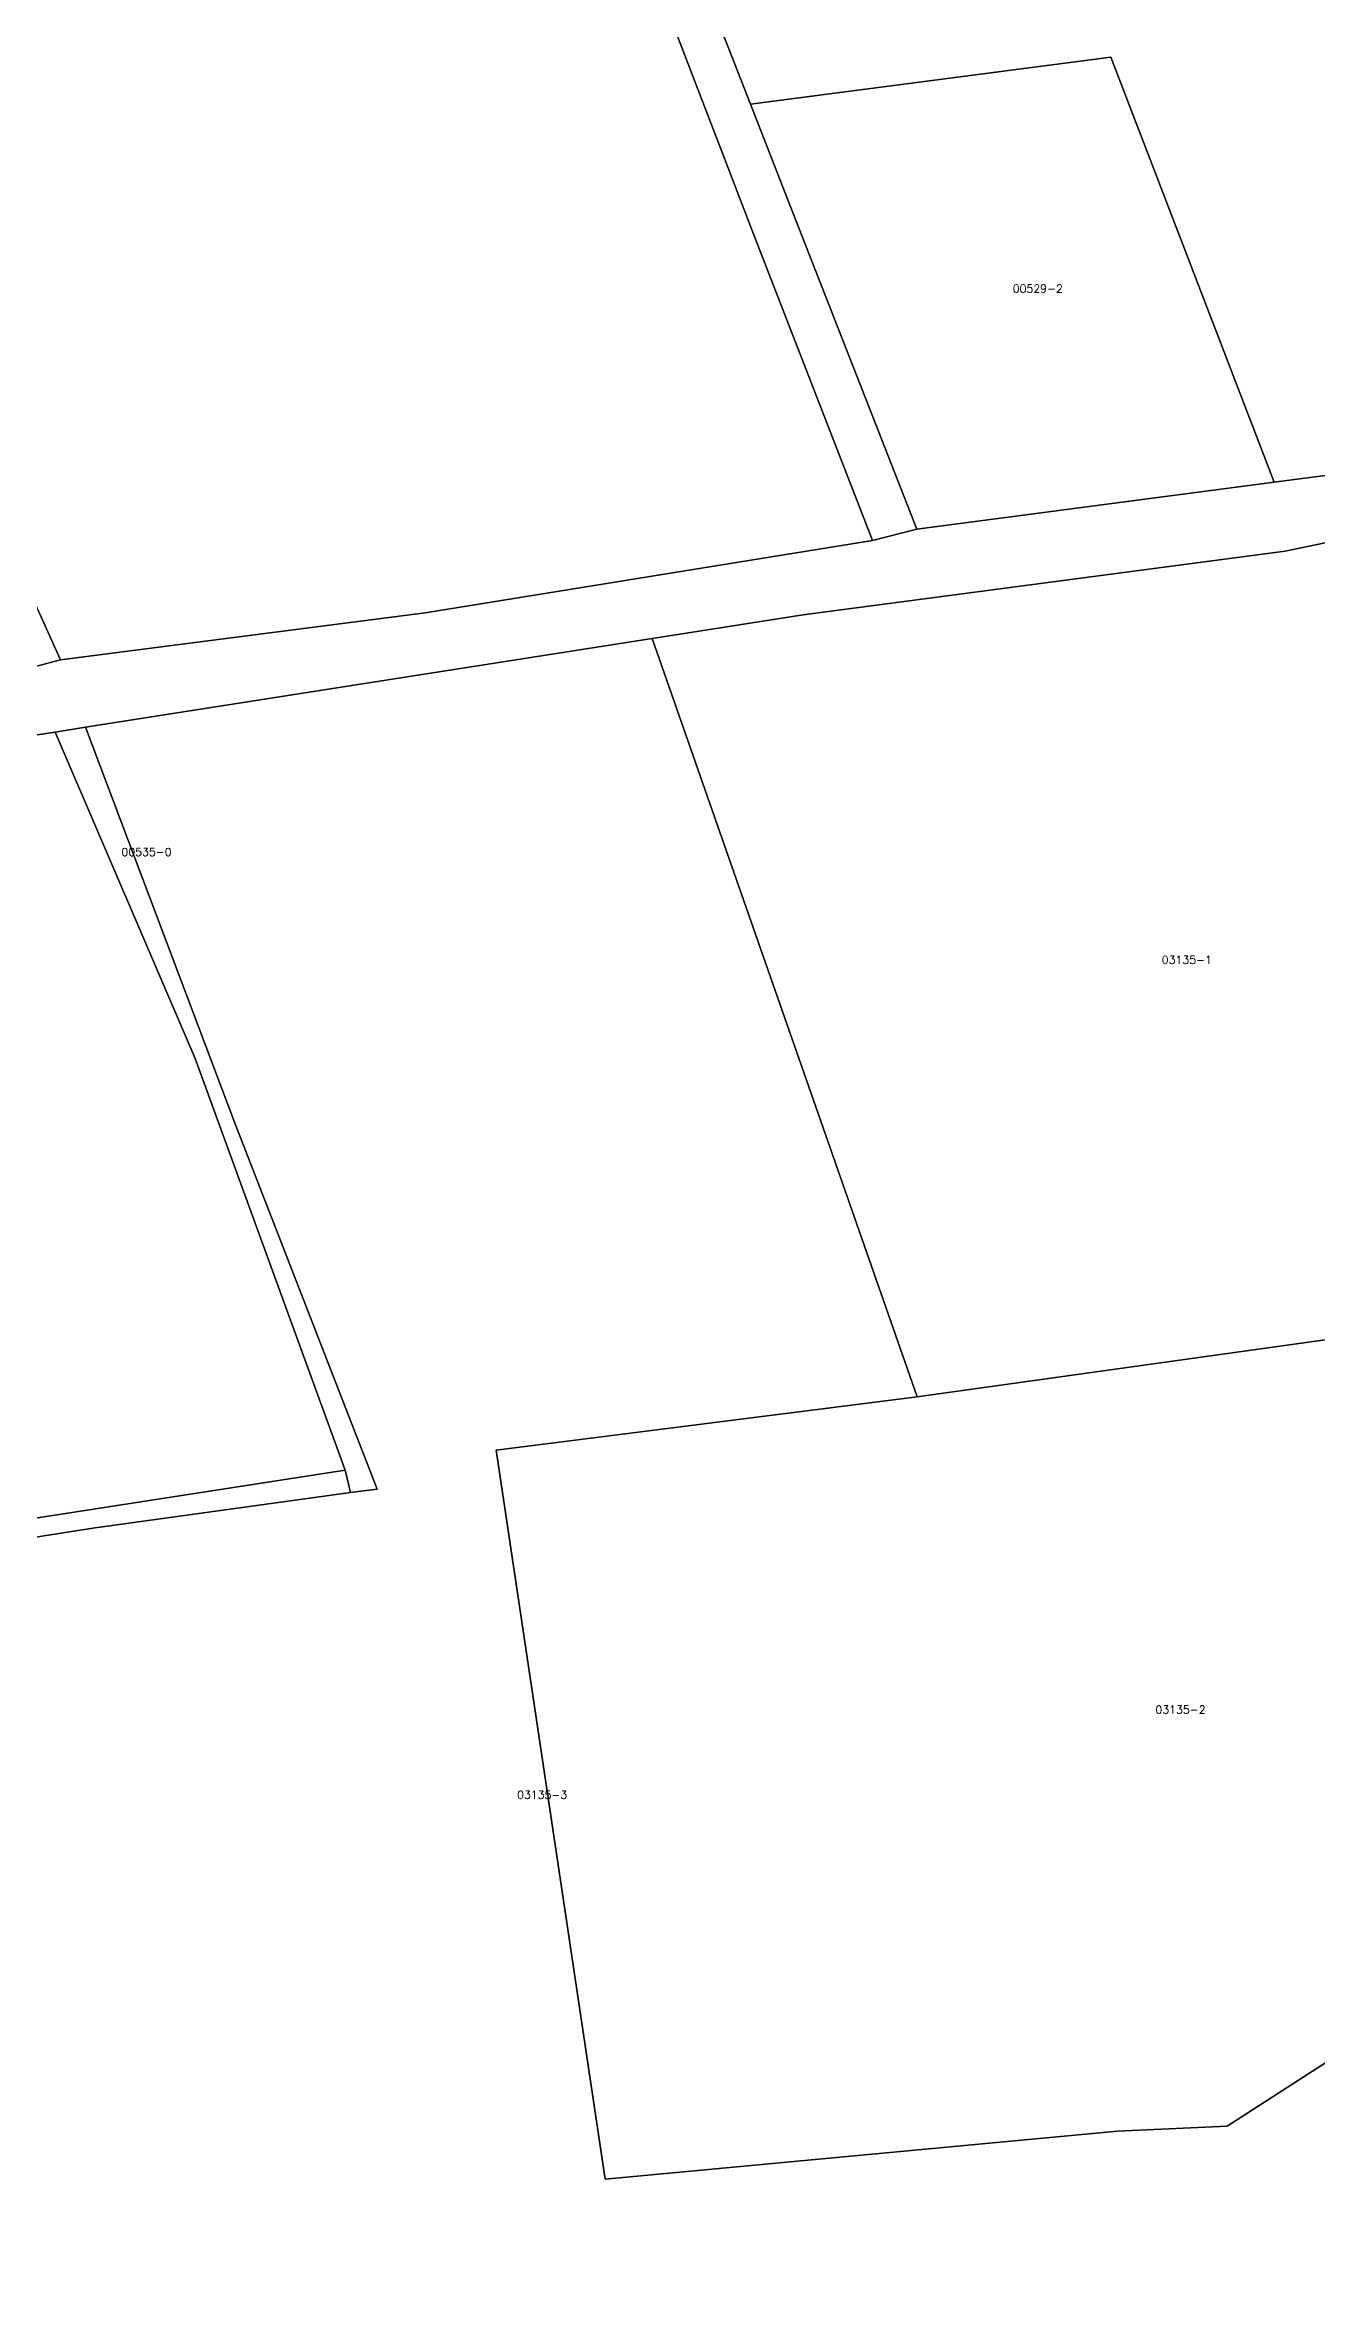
# Model space of a CAD drawing. Header units: metres. Extents: x 7423707 to 7427500, y 4706661 to 4708784.
# Drawn here: x 7425335.5 to 7425494.4, y 4707132.6 to 4707414.9 of the extents above; entities that cross this region are included whole.
import ezdxf

# ---------------------------------------------------------------- set-up
doc = ezdxf.new("R2010")
doc.units = ezdxf.units.M
doc.layers.add('Numrat_Parcelave', color=7, linetype='Continuous')
doc.layers.add('Parcelat_kadastrale2021', color=7, linetype='Continuous')
doc.styles.get("Standard").update_dxf_attribs({"font": 'simplex.shx'})

msp = doc.modelspace()

# ---------------------------------------------------------------- linework, layer by layer
at = {"layer": 'Parcelat_kadastrale2021'}
for points in [[(7425233.23, 4707595.6), (7425242.88, 4707569.15), (7425261.24, 4707528.22), (7425273.74, 4707496.01), (7425290.64, 4707451.7), (7425297.99, 4707433.88), (7425309.55, 4707405.57), (7425328.33, 4707358.25), (7425337.46, 4707338.13), (7425334.33, 4707337.31), (7425325.57, 4707359.52), (7425307.35, 4707405.97), (7425289.27, 4707450.57), (7425277.88, 4707477.2), (7425271.48, 4707495.73), (7425257.59, 4707528.76), (7425241.06, 4707569.07), (7425230.81, 4707596.42)], [(7425333.35, 4707565.07), (7425358.67, 4707558.2), (7425372.19, 4707520.97), (7425385.33, 4707487.63), (7425406.22, 4707437.77), (7425424.28, 4707390.7), (7425438.88, 4707353.04), (7425383.01, 4707344), (7425337.46, 4707338.13), (7425328.33, 4707358.25), (7425309.55, 4707405.57), (7425297.99, 4707433.88), (7425290.64, 4707451.7), (7425273.74, 4707496.01), (7425261.24, 4707528.22), (7425242.88, 4707569.15), (7425233.23, 4707595.6), (7425254.51, 4707587.97), (7425286.32, 4707578.31)], [(7425438.88, 4707353.04), (7425424.28, 4707390.7), (7425406.22, 4707437.77), (7425385.33, 4707487.63), (7425372.19, 4707520.97), (7425358.67, 4707558.2), (7425360.87, 4707557.49), (7425377.82, 4707523.45), (7425392.22, 4707488.54), (7425411.52, 4707438.56), (7425423.65, 4707407.56), (7425429.37, 4707392.94), (7425444.43, 4707354.48)], [(7425489.05, 4707360.32), (7425468.66, 4707413.44), (7425423.65, 4707407.56), (7425411.52, 4707438.56), (7425392.22, 4707488.54), (7425377.82, 4707523.45), (7425360.87, 4707557.49), (7425428.02, 4707536.76), (7425473.3, 4707522.14), (7425512.01, 4707510.3), (7425554.84, 4707496.82), (7425591.69, 4707486.31), (7425619.26, 4707478.53), (7425652.19, 4707464.03), (7425684.52, 4707446.54), (7425728.27, 4707403.94), (7425722.74, 4707394.42), (7425714.98, 4707392.83), (7425647.15, 4707383.78), (7425612.7, 4707379.48), (7425555.25, 4707369.73), (7425505.69, 4707362.51)], [(7425423.65, 4707407.56), (7425468.66, 4707413.44), (7425489.05, 4707360.32), (7425444.43, 4707354.48), (7425429.37, 4707392.94)], [(7425430.24, 4707343.75), (7425490.44, 4707351.7), (7425505.79, 4707354.94), (7425538.36, 4707259.16), (7425444.48, 4707246.03), (7425411.36, 4707340.8)], [(7425373.01, 4707236.88), (7425324.33, 4707229.36), (7425274.02, 4707222.24), (7425257.14, 4707264.47), (7425236.91, 4707314.09), (7425283.15, 4707321.09), (7425336.77, 4707329.1), (7425354.28, 4707288.34)], [(7425373.68, 4707234.08), (7425373.01, 4707236.88), (7425354.28, 4707288.34), (7425336.77, 4707329.1), (7425340.59, 4707329.74), (7425359.21, 4707280.35), (7425377.01, 4707234.51)], [(7425391.89, 4707239.39), (7425444.48, 4707246.03), (7425538.36, 4707259.16), (7425577.65, 4707215.81), (7425483.21, 4707154.93), (7425469.5, 4707154.31), (7425405.48, 4707148.3)], [(7425061.91, 4707189.33), (7425111.27, 4707199.15), (7425162.62, 4707207.06), (7425168.76, 4707207.86), (7425189.08, 4707210.75), (7425233.94, 4707215.78), (7425271.05, 4707221.62), (7425274.02, 4707222.24), (7425324.33, 4707229.36), (7425373.01, 4707236.88), (7425373.68, 4707234.08), (7425341.51, 4707229.62), (7425275.81, 4707219.32), (7425233.76, 4707213), (7425189.7, 4707207.49), (7425171.39, 4707204.21), (7425164.32, 4707202.66), (7425110.65, 4707193.97), (7425064.83, 4707185.27), (7425060.09, 4707187.2), (7425060.84, 4707187.87)]]:
    msp.add_lwpolyline(points, close=True, dxfattribs=at)
for points in [[(7425078.77, 4707298.17), (7425124.69, 4707305), (7425127.02, 4707304.75), (7425130.15, 4707305.68), (7425173.81, 4707312.93), (7425230.83, 4707320.87), (7425233.27, 4707321.47), (7425283.46, 4707329.26), (7425334.33, 4707337.31), (7425337.46, 4707338.13), (7425383.01, 4707344), (7425438.88, 4707353.04), (7425444.43, 4707354.48), (7425489.05, 4707360.32), (7425505.69, 4707362.51)], [(7425505.79, 4707354.94), (7425490.44, 4707351.7), (7425430.24, 4707343.75), (7425411.36, 4707340.8), (7425340.59, 4707329.74), (7425336.77, 4707329.1), (7425283.15, 4707321.09), (7425236.91, 4707314.09), (7425233.82, 4707313.55), (7425182.18, 4707305.5), (7425132.48, 4707299.56), (7425127.53, 4707298.18), (7425101.14, 4707293.41), (7425065.88, 4707288.67)], [(7425205.18, 4707116.26), (7425187.25, 4707162.27), (7425171.39, 4707204.21), (7425189.7, 4707207.49), (7425233.76, 4707213), (7425275.81, 4707219.32), (7425341.51, 4707229.62), (7425373.68, 4707234.08), (7425377.01, 4707234.51), (7425359.21, 4707280.35), (7425340.59, 4707329.74), (7425411.36, 4707340.8), (7425444.48, 4707246.03), (7425391.89, 4707239.39), (7425405.48, 4707148.3), (7425469.5, 4707154.31), (7425483.21, 4707154.93), (7425577.65, 4707215.81)]]:
    msp.add_lwpolyline(points, dxfattribs=at)

# ---------------------------------------------------------------- texts
at = {"layer": 'Numrat_Parcelave'}
for s, p in [('00529-2', (7425456.41, 4707384.02)), ('00535-0', (7425345.07, 4707313.62)), ('03135-1', (7425475.03, 4707300.15)), ('03135-2', (7425474.24, 4707206.46)), ('03135-3', (7425394.5, 4707195.82))]:
    msp.add_text(s, height=1, dxfattribs=at).set_placement(p)

doc.saveas('drawing.dxf')
